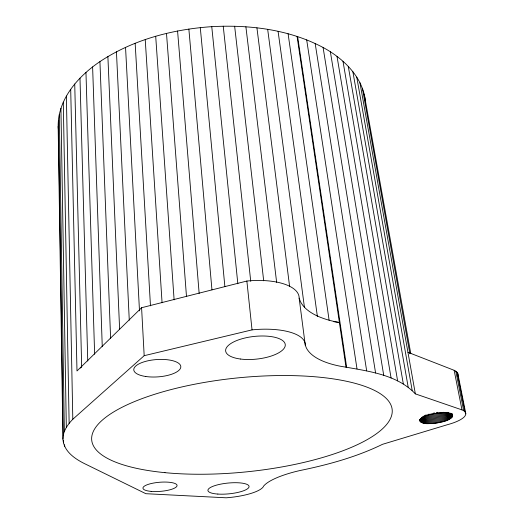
<?xml version="1.0" encoding="UTF-8"?>
<svg xmlns="http://www.w3.org/2000/svg" width="524" height="524" viewBox="0 0 524 524"><rect width="100%" height="100%" fill="white"/><g stroke="black" fill="none" stroke-linecap="round" stroke-linejoin="round"><path stroke-width="0.79" d="M70.701 89.329L76.989 370.972L141.585 307.732L246.869 281.041A50.867 21.346 -6 0 1 299.145 298.149L305.269 345.146L306.311 347.818A106.405 39.968 -9.5 0 0 341.203 366.394L346.652 367.278C370.592 371.529 397.84 375.302 415.355 393.871L461.985 409.892C464.808 410.534 467.244 413.888 464.755 416.338A29.907 8.856 -8.9 0 1 447.627 424.637L382.507 444.313C356.412 457.052 328.181 464.742 299.826 470.565L295.366 471.633A66.181 16.978 -6.9 0 0 265 484.648L263.67 485.997A35.56 9.301 -5.6 0 1 226.185 497.8L145.862 493.7L86.598 464.644C76.104 459.672 63.732 451.976 62.932 439.119L58.151 126.487C57.902 98.859 78.299 76.229 99.933 61.609C132.965 39.693 172.52 29.331 211.762 26.659C249.706 24.589 289.143 29.475 323.085 47.481C344.176 58.832 364.232 78.404 365.575 103.66M62.932 439.119L63.24 435.306L58.374 120.487M452.605 416.141C450.352 410.816 441.752 413.089 437.049 413.063C431.206 414.333 423.209 414.733 419.803 420.307C422.396 425.403 430.584 423.241 435.359 423.241C441.228 422.003 448.989 421.532 452.605 416.141L452.297 414.543M457.76 376.003C458.814 373.383 456.371 371.169 454.138 370.298L407.954 352.298M63.24 435.306C64.531 429.045 68.428 423.752 72.81 419.252L144.179 355.691L252.037 329.878A52.027 19.696 -6.1 0 1 305.269 345.146M421.624 417.956L419.796 420.503M80.5 368.031L81.672 367.049L74.729 84.03M333.919 321.71L339.395 322.509L334.672 321.585A103.994 43.282 -9.9 0 1 300.206 301.058L299.145 298.149M457.799 373.435L465.849 413.868M457.066 372.269L464.919 411.668M455.841 371.221L463.694 410.718M454.138 370.298L461.985 409.892M452.297 413.888L452.644 415.807M452.042 414.084L452.5 416.475M451.708 413.632L452.323 416.822M451.465 413.986L452.081 417.176M451.007 413.547L451.773 417.53M450.476 413.115L451.393 417.89M450.037 413.475L450.954 418.244M449.382 413.043L450.45 418.604M448.668 412.604L449.887 418.958M448.053 412.958L449.264 419.311M447.358 412.447L448.727 419.586M447.227 412.519L448.59 419.659M446.5 412.86L447.863 419.993M445.577 412.408L447.09 420.327M444.765 412.729L446.271 420.648M443.756 412.257L445.407 420.962M442.859 412.558L444.509 421.263M441.929 412.846L443.573 421.545M440.822 412.336L442.61 421.82M439.839 412.591L441.614 422.075M438.83 412.833L440.605 422.318M437.658 412.27L439.571 422.541M436.616 412.48L438.529 422.744M435.713 413.456L437.474 422.927M434.514 412.827L436.413 423.091M433.459 412.971L435.359 423.241M432.555 413.888L434.298 423.359M431.507 413.986L433.25 423.464M430.479 414.065L432.215 423.543M429.464 414.124L431.2 423.602M428.468 414.156L430.197 423.634M427.643 414.956L429.221 423.647M426.7 414.942L428.278 423.634M425.789 414.903L427.368 423.602M425.062 415.63L426.49 423.543M424.23 415.552L425.658 423.464M423.582 416.233L424.866 423.366M422.979 416.901L424.119 423.241M422.292 416.75L423.425 423.097M364.213 94.189L410.796 353.667M421.794 417.379L422.783 422.927M362.425 88.412L409.892 353.766M421.348 417.982L422.2 422.744M420.962 418.565L421.676 422.534M420.497 418.335L421.211 422.311M420.379 419.685L420.805 422.069M420.045 419.423L420.471 421.813M359.942 82.713L415.355 393.871M419.914 419.947L420.196 421.538M419.711 419.652L419.993 421.25M356.759 77.12L412.185 390.432M352.868 71.657L408.176 387.112M348.277 66.365L403.323 383.928M342.991 61.269L397.624 380.909M337.017 56.402L391.094 378.066M330.369 51.797L383.745 375.426M323.085 47.481L375.597 373.009M315.173 43.492L366.669 370.835M306.678 39.85L357.008 368.916M297.632 36.588L346.652 367.278M297.069 36.418L346.004 367.2M288.089 33.733L329.105 320.21M278.08 31.309L317.393 316.516M267.672 29.331L304.457 307.483M256.924 27.818L289.628 286.628M245.887 26.783L276.639 282.357M234.641 26.246L263.69 280.798M223.237 26.2L250.741 281.349M246.869 281.041L252.037 329.878M211.762 26.659L237.837 283.805M200.279 27.615L224.875 286.635M188.863 29.069L211.951 289.844M177.577 31.001L199.153 293.407M58.151 126.487L58.439 130.168M166.494 33.405L186.485 296.499M155.694 36.267L174.112 299.839M145.227 39.562L162.067 302.748M135.153 43.263L150.473 305.859M141.585 307.732L144.179 355.691M125.544 47.35L139.489 310.863M116.439 51.791L129.271 320.184M107.885 56.553L119.636 329.662M99.933 61.609L110.616 338.55M92.61 66.915L102.265 346.744M85.956 72.45L94.634 354.257M79.989 78.161L87.757 361.029M66.371 96.075L72.81 419.252M63.286 102.187L69.135 423.346M60.928 108.311L66.325 427.401M59.297 114.422L64.36 431.396M64.642 444.765L64.668 446.402M63.378 440.37L63.417 442.826M164.995 472.661A151.01 47.186 -5.8 0 0 392.227 411.93A151.01 47.186 -5.8 0 0 168.538 390.249A151.01 47.186 -5.8 0 0 164.995 472.661M217.84 494.066A20.665 5.404 -5.6 0 0 249.064 486.704A20.665 5.404 -5.6 0 0 218.56 484.602A20.665 5.404 -5.6 0 0 217.84 494.066M240.372 359.019A29.979 11.397 -6.1 0 0 285.285 345.106A29.979 11.397 -6.1 0 0 240.706 339.152A29.979 11.397 -6.1 0 0 240.372 359.019M151.148 491.381A17.102 4.565 -4.6 0 0 177.06 485.65A17.102 4.565 -4.6 0 0 151.836 483.397A17.102 4.565 -4.6 0 0 151.148 491.381M145.757 376.494A23.56 8.679 -4 0 0 180.813 366.702A23.56 8.679 -4 0 0 145.331 361.449A23.56 8.679 -4 0 0 145.757 376.494"/></g></svg>
